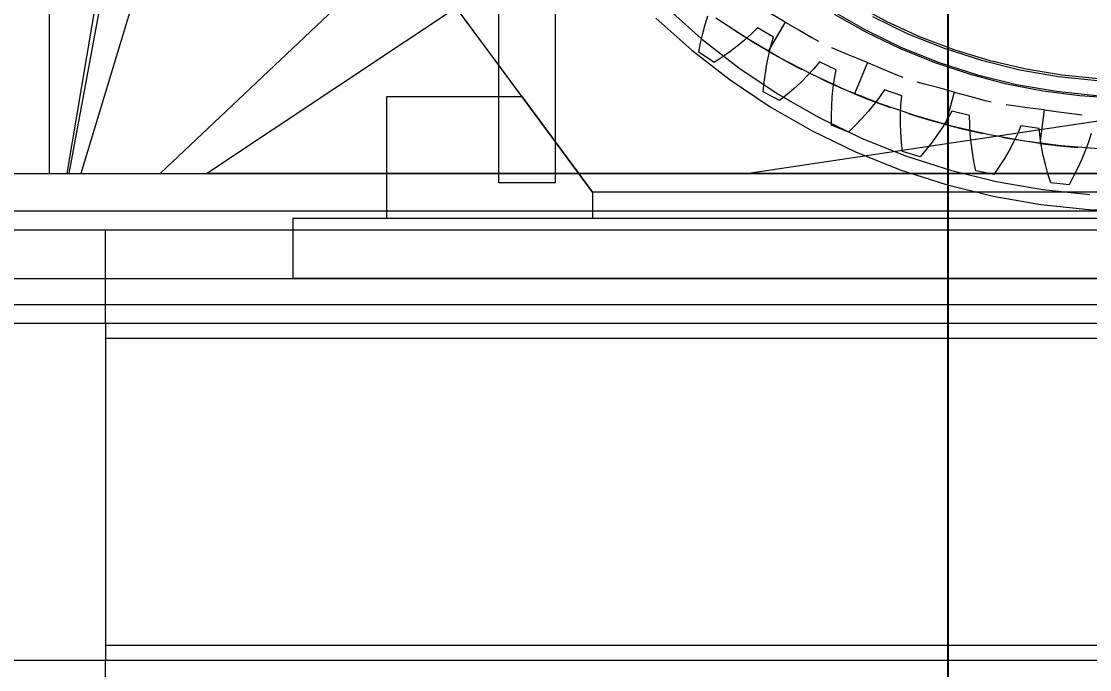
# Model space of a CAD drawing. Header units: millimetres. Extents: x -191664 to 191490, y -197311 to 10263.
# Drawn here: x 180 to 750, y -104145 to -103799 of the extents above; entities that cross this region are included whole.
import ezdxf

# ---------------------------------------------------------------- set-up
doc = ezdxf.new("R2010")
doc.units = ezdxf.units.MM
for name, color, linetype, lineweight in [('COTAS_O', 1, 'Continuous', 0), ('COTAS_R', 1, 'Continuous', 0), ('DET_briquetadora_lateral', 7, 'Continuous', 0), ('R15_COTAS_TRANSPORTE_P', 1, 'Continuous', 0)]:
    doc.layers.add(name, color=color, linetype=linetype, lineweight=lineweight)
doc.dimstyles.new('PLANTA_20', dxfattribs={"dimtxt": 50, "dimasz": 30, "dimexe": 30, "dimexo": 16, "dimgap": 20, "dimtad": 1, "dimtih": 1, "dimtoh": 1, "dimdec": 1, "dimzin": 0, "dimdsep": 46, "dimcen": 0.09, "dimadec": 0, "dimazin": 0, "dimtfac": 1, "dimtdec": 4, "dimtofl": 0, "dimtmove": 0, "dimatfit": 3, "dimfxl": 1, "dimtolj": 1, "dimtzin": 0, "dimarcsym": 0})

# ---------------------------------------------------------------- blocks, each defined once
blk = doc.blocks.new('*D76')
at = {"layer": 'COTAS_O', "color": 0, "lineweight": -2, "transparency": 16777216}
for p, q in [((91, -102900), (705, -102900)), ((675, -105170), (675, -102930)), ((91, -105200), (705, -105200))]:
    blk.add_line(p, q, dxfattribs=at)
at = {"layer": 'COTAS_O', "color": 0, "transparency": 16777216}
for points in [[(670, -102930), (680, -102930), (675, -102900)], [(670, -105170), (680, -105170), (675, -105200)]]:
    blk.add_solid(points, dxfattribs=at)
at = {"layer": 'Defpoints', "color": 0, "transparency": 16777216}
for p in [(75, -102900), (675, -102900), (75, -105200)]:
    blk.add_point(p, dxfattribs=at)
blk = doc.blocks.new('*D77')
at = {"layer": 'COTAS_R', "color": 0, "lineweight": -2, "transparency": 16777216}
for p, q in [((91, -102532.75), (1205, -102532.75)), ((1175, -105170), (1175, -102562.75)), ((91, -105200), (1205, -105200))]:
    blk.add_line(p, q, dxfattribs=at)
at = {"layer": 'COTAS_R', "color": 0, "transparency": 16777216}
for points in [[(1170, -102562.75), (1180, -102562.75), (1175, -102532.75)], [(1170, -105170), (1180, -105170), (1175, -105200)]]:
    blk.add_solid(points, dxfattribs=at)
at = {"layer": 'Defpoints', "color": 0, "transparency": 16777216}
for p in [(75, -102532.75), (1175, -102532.75), (75, -105200)]:
    blk.add_point(p, dxfattribs=at)
blk = doc.blocks.new('*D131')
at = {"layer": 'Defpoints', "color": 0, "transparency": 16777216}
for p in [(1100, -183968.15), (1139.8, -184162.66), (1104.62, -184212), (1304.62, -184212), (1304.62, -184212)]:
    blk.add_point(p, dxfattribs=at)
at = {"layer": 'R15_COTAS_TRANSPORTE_P', "color": 0, "lineweight": -2, "transparency": 16777216}
blk.add_arc((1304.62, -184212), 172.05, 140.0034, 169.9966, dxfattribs=at)
at = {"layer": 'R15_COTAS_TRANSPORTE_P', "color": 0, "transparency": 16777216}
for points in [[(1169.28, -184097.88), (1176.35, -184104.95), (1194.03, -184080.2)], [(1140.17, -184182.55), (1130.2, -184181.68), (1132.57, -184212)]]:
    blk.add_solid(points, dxfattribs=at)
blk = doc.blocks.new('*D132')
at = {"layer": 'Defpoints', "color": 0, "transparency": 16777216}
for p in [(-500, -194490), (-500, -194490), (500, -194490), (203.29, -194656.68), (439.69, -194832.02)]:
    blk.add_point(p, dxfattribs=at)
at = {"layer": 'R15_COTAS_TRANSPORTE_P', "color": 0, "lineweight": -2, "transparency": 16777216}
blk.add_arc((-500, -194490), 722.77, 342.37834, 357.62166, dxfattribs=at)
at = {"layer": 'R15_COTAS_TRANSPORTE_P', "color": 0, "transparency": 16777216}
for points in [[(217.15, -194519.89), (227.15, -194520.1), (222.77, -194490)], [(193.59, -194710.42), (184.12, -194707.19), (179.18, -194737.2)]]:
    blk.add_solid(points, dxfattribs=at)
blk = doc.blocks.new('*D133')
at = {"layer": 'Defpoints', "color": 0, "transparency": 16777216}
for p in [(439.69, -194147.98), (217.89, -194406.09), (-500, -194490), (-500, -194490), (500, -194490)]:
    blk.add_point(p, dxfattribs=at)
at = {"layer": 'R15_COTAS_TRANSPORTE_P', "color": 0, "lineweight": -2, "transparency": 16777216}
blk.add_arc((-500, -194490), 722.77, 2.37834, 17.62166, dxfattribs=at)
at = {"layer": 'R15_COTAS_TRANSPORTE_P', "color": 0, "transparency": 16777216}
for points in [[(184.12, -194272.81), (193.59, -194269.58), (179.18, -194242.8)], [(227.15, -194459.9), (217.15, -194460.11), (222.77, -194490)]]:
    blk.add_solid(points, dxfattribs=at)

msp = doc.modelspace()

# ---------------------------------------------------------------- linework, layer by layer
at = {"layer": 'DET_briquetadora_lateral', "color": 9, "true_color": 0xb9c3c2}
for p, q in [((195, -103020), (195, -103880)), ((275, -103460), (204.41, -103880)), ((275, -103505), (205.39, -103880)), ((275, -103671), (211.91, -103880)), ((475, -103671), (254.17, -103880)), ((279, -103880), (555, -103696)), ((1795, -103696), (568.33, -103880)), ((524.39, -103791.23), (543.19, -103808.05)), ((642.31, -103799.06), (625, -103789.81)), ((518.86, -103797), (538.07, -103814.19)), ((545.12, -103800.43), (546.56, -103795.71)), ((567.51, -103807.88), (550.92, -103796.94)), ((587.88, -103799.11), (578.88, -103814.7)), ((587.88, -103799.11), (579.98, -103794.55)), ((587.88, -103799.11), (595.77, -103803.67)), ((631.61, -103804.85), (614.3, -103795.09)), ((660.19, -103807.16), (642.31, -103799.06)), ((543.84, -103805.27), (545.12, -103800.43)), ((564.83, -103806.19), (561.41, -103804)), ((573.18, -103802.13), (569.75, -103805.52)), ((581.63, -103807.19), (573.18, -103802.13)), ((595.77, -103803.67), (602.09, -103807.32)), ((649.52, -103813.47), (631.61, -103804.85)), ((541.74, -103815.22), (542.72, -103810.2)), ((542.72, -103810.2), (543.84, -103805.27)), ((543.19, -103808.05), (563.12, -103823.51)), ((566.12, -103808.78), (562.31, -103811.92)), ((571.04, -103810.05), (564.83, -103806.19)), ((569.75, -103805.52), (566.12, -103808.78)), ((584.64, -103817.96), (567.51, -103807.88)), ((578.88, -103814.7), (571.04, -103810.05)), ((580.26, -103811.82), (581.63, -103807.19)), ((602.09, -103807.32), (605.61, -103809.35)), ((678.57, -103814.08), (660.19, -103807.16)), ((538.07, -103814.19), (558.44, -103830)), ((549.94, -103820.7), (541.74, -103815.22)), ((558.33, -103814.95), (554.21, -103817.87)), ((562.31, -103811.92), (558.33, -103814.95)), ((578.88, -103814.7), (586.82, -103819.16)), ((579.1, -103816.56), (580.26, -103811.82)), ((616.61, -103814.48), (612.87, -103812.93)), ((623.36, -103817.28), (616.61, -103814.48)), ((667.94, -103820.93), (649.52, -103813.47)), ((697.35, -103819.78), (678.57, -103814.08)), ((554.21, -103817.87), (549.94, -103820.7)), ((577.33, -103826.33), (578.13, -103821.4)), ((578.13, -103821.4), (579.1, -103816.56)), ((602.26, -103827.16), (584.64, -103817.96)), ((586.82, -103819.16), (593.27, -103822.61)), ((606.22, -103820.34), (603.14, -103824.05)), ((615.12, -103824.55), (606.22, -103820.34)), ((631.78, -103820.76), (623.36, -103817.28)), ((631.78, -103820.76), (624.89, -103837.39)), ((631.78, -103820.76), (640.2, -103824.25)), ((686.8, -103827.19), (667.94, -103820.93)), ((716.47, -103824.24), (697.35, -103819.78)), ((563.12, -103823.51), (584.07, -103837.56)), ((576.69, -103831.35), (577.33, -103826.33)), ((593.27, -103822.61), (596.87, -103824.47)), ((599.84, -103827.65), (596.36, -103831.14)), ((603.14, -103824.05), (599.84, -103827.65)), ((620.31, -103835.46), (602.26, -103827.16)), ((614.21, -103829.28), (615.12, -103824.55)), ((640.2, -103824.25), (646.95, -103827.04)), ((646.95, -103827.04), (650.7, -103828.6)), ((706.02, -103832.23), (686.8, -103827.19)), ((735.84, -103827.43), (716.47, -103824.24)), ((755.38, -103829.36), (735.84, -103827.43)), ((558.44, -103830), (579.85, -103844.35)), ((576.21, -103836.44), (576.69, -103831.35)), ((596.36, -103831.14), (592.7, -103834.55)), ((609.86, -103830.79), (606.18, -103829.06)), ((616.51, -103833.81), (609.86, -103830.79)), ((613.52, -103834.11), (614.21, -103829.28)), ((662.28, -103832.25), (658.36, -103831.2)), ((669.34, -103834.14), (662.28, -103832.25)), ((725.52, -103836.03), (706.02, -103832.23)), ((584.91, -103841.09), (576.21, -103836.44)), ((584.07, -103837.56), (605.95, -103850.1)), ((588.88, -103837.86), (584.91, -103841.09)), ((592.7, -103834.55), (588.88, -103837.86)), ((612.72, -103844.02), (613.03, -103839.03)), ((613.03, -103839.03), (613.52, -103834.11)), ((624.89, -103837.39), (616.51, -103833.81)), ((638.77, -103842.83), (620.31, -103835.46)), ((624.89, -103837.39), (633.35, -103840.78)), ((638.18, -103839.21), (635.25, -103843.12)), ((640.88, -103835.22), (638.18, -103839.21)), ((650.16, -103838.54), (640.88, -103835.22)), ((649.71, -103843.34), (650.16, -103838.54)), ((678.14, -103836.5), (669.34, -103834.14)), ((678.14, -103836.5), (673.48, -103853.88)), ((678.14, -103836.5), (686.94, -103838.86)), ((686.94, -103838.86), (694, -103840.75)), ((745.23, -103838.57), (725.52, -103836.03)), ((765.06, -103839.84), (745.23, -103838.57)), ((579.85, -103844.35), (602.22, -103857.18)), ((612.58, -103849.07), (612.72, -103844.02)), ((635.25, -103843.12), (632.13, -103846.94)), ((633.35, -103840.78), (640.19, -103843.36)), ((657.57, -103849.26), (638.77, -103842.83)), ((640.19, -103843.36), (644.01, -103844.73)), ((649.5, -103848.21), (649.71, -103843.34)), ((694, -103840.75), (697.91, -103841.8)), ((709.87, -103843.91), (705.85, -103843.38)), ((717.12, -103844.86), (709.87, -103843.91)), ((726.15, -103846.05), (717.12, -103844.86)), ((605.95, -103850.1), (628.65, -103861.1)), ((612.6, -103854.19), (612.58, -103849.07)), ((628.82, -103850.69), (625.34, -103854.36)), ((632.13, -103846.94), (628.82, -103850.69)), ((649.49, -103853.15), (649.5, -103848.21)), ((657.71, -103849.3), (653.84, -103848.07)), ((676.68, -103854.73), (657.57, -103849.26)), ((664.7, -103851.42), (657.71, -103849.3)), ((676.84, -103846.63), (674.54, -103850.87)), ((686.39, -103849.02), (676.84, -103846.63)), ((686.42, -103853.84), (686.39, -103849.02)), ((726.15, -103846.05), (723.8, -103863.89)), ((726.15, -103846.05), (735.18, -103847.24)), ((735.18, -103847.24), (742.43, -103848.19)), ((742.43, -103848.19), (746.45, -103848.72)), ((621.71, -103857.96), (612.6, -103854.19)), ((625.34, -103854.36), (621.71, -103857.96)), ((649.67, -103858.15), (649.49, -103853.15)), ((673.48, -103853.88), (664.7, -103851.42)), ((672.01, -103855.04), (669.27, -103859.15)), ((674.54, -103850.87), (672.01, -103855.04)), ((673.48, -103853.88), (682.31, -103856.14)), ((696.04, -103859.22), (676.68, -103854.73)), ((682.31, -103856.14), (689.43, -103857.8)), ((686.68, -103858.72), (686.42, -103853.84)), ((713.73, -103854.46), (711.86, -103858.91)), ((723.48, -103855.91), (713.73, -103854.46)), ((723.98, -103860.7), (723.48, -103855.91)), ((602.22, -103857.18), (625.42, -103868.42)), ((628.65, -103861.1), (652.06, -103870.49)), ((650.02, -103863.19), (649.67, -103858.15)), ((669.27, -103859.15), (666.35, -103863.21)), ((687.16, -103863.63), (686.68, -103858.72)), ((689.43, -103857.8), (693.39, -103858.67)), ((715.6, -103862.73), (696.04, -103859.22)), ((707.57, -103861.41), (703.57, -103860.69)), ((714.78, -103862.6), (707.57, -103861.41)), ((711.86, -103858.91), (709.75, -103863.31)), ((724.72, -103865.53), (723.98, -103860.7)), ((751.22, -103858.64), (749.8, -103863.25)), ((650.55, -103868.28), (650.02, -103863.19)), ((663.25, -103867.2), (659.98, -103871.14)), ((666.35, -103863.21), (663.25, -103867.2)), ((687.83, -103868.59), (687.16, -103863.63)), ((707.43, -103867.67), (704.92, -103871.99)), ((709.75, -103863.31), (707.43, -103867.67)), ((723.8, -103863.89), (714.78, -103862.6)), ((735.32, -103865.24), (715.6, -103862.73)), ((723.8, -103863.89), (732.85, -103864.98)), ((725.67, -103870.37), (724.72, -103865.53)), ((732.85, -103864.98), (740.12, -103865.7)), ((755.13, -103866.75), (735.32, -103865.24)), ((740.12, -103865.7), (744.17, -103866.04)), ((748.13, -103867.83), (746.25, -103872.4)), ((749.8, -103863.25), (748.13, -103867.83)), ((625.42, -103868.42), (649.35, -103878.01)), ((659.98, -103871.14), (650.55, -103868.28)), ((652.06, -103870.49), (676.07, -103878.22)), ((688.67, -103873.57), (687.83, -103868.59)), ((704.92, -103871.99), (702.23, -103876.27)), ((726.82, -103875.24), (725.67, -103870.37)), ((746.25, -103872.4), (744.17, -103876.94)), ((649.35, -103878.01), (673.89, -103885.92)), ((676.07, -103878.22), (700.56, -103884.26)), ((689.7, -103878.58), (688.67, -103873.57)), ((699.37, -103880.51), (689.7, -103878.58)), ((702.23, -103876.27), (699.37, -103880.51)), ((728.16, -103880.11), (726.82, -103875.24)), ((744.17, -103876.94), (741.91, -103881.47)), ((195, -103880), (204.41, -103880)), ((195, -103880), (2155, -103880)), ((204.41, -103880), (205.39, -103880)), ((205.39, -103880), (211.91, -103880)), ((211.91, -103880), (254.17, -103880)), ((254.17, -103880), (279, -103880)), ((279, -103880), (1781.67, -103880)), ((568.33, -103880), (279, -103880)), ((2071, -103880), (568.33, -103880)), ((700.56, -103884.26), (725.41, -103888.59)), ((729.66, -103885), (728.16, -103880.11)), ((741.91, -103881.47), (739.48, -103885.97)), ((673.89, -103885.92), (698.92, -103892.09)), ((725.41, -103888.59), (750.5, -103891.17)), ((739.48, -103885.97), (729.66, -103885)), ((698.92, -103892.09), (724.32, -103896.51)), ((724.32, -103896.51), (749.96, -103899.15)), ((749.96, -103899.15), (775.73, -103900))]:
    msp.add_line(p, q, dxfattribs=at)
at = {"layer": 'DET_briquetadora_lateral', "color": 117, "true_color": 0x28865c}
for p, q in [((435, -103822.14), (435, -103620.93)), ((435, -103885), (435, -103620.93)), ((465, -103636.11), (465, -103862.86)), ((465, -103636.11), (465, -103885)), ((435, -103822.14), (345, -103700)), ((485, -103890), (345, -103700)), ((435, -103885), (435, -103822.14)), ((465, -103862.86), (435, -103822.14)), ((447.42, -103839), (375, -103839)), ((375, -103839), (375, -103904)), ((447.42, -103839), (485, -103890)), ((485, -103890), (465, -103862.86)), ((465, -103862.86), (465, -103885)), ((465, -103885), (435, -103885)), ((1085, -103890), (485, -103890)), ((485, -103890), (485, -103904)), ((1305, -103904), (325, -103904)), ((325, -103904), (325, -103936)), ((485, -103904), (375, -103904)), ((1305, -103936), (325, -103936))]:
    msp.add_line(p, q, dxfattribs=at)
at = {"layer": 'DET_briquetadora_lateral', "color": 117, "true_color": 0x376c5b}
for p, q in [((612.03, -103792.53), (630.7, -103803.24)), ((634.44, -103796.16), (653.31, -103805.31)), ((630.7, -103803.24), (650.08, -103812.62)), ((653.31, -103805.31), (672.78, -103813.11)), ((650.08, -103812.62), (670.06, -103820.64)), ((672.78, -103813.11), (692.74, -103819.54)), ((670.06, -103820.64), (690.56, -103827.24)), ((692.74, -103819.54), (713.11, -103824.57)), ((690.56, -103827.24), (711.46, -103832.4)), ((713.11, -103824.57), (733.77, -103828.16)), ((711.46, -103832.4), (732.67, -103836.09)), ((733.77, -103828.16), (754.63, -103830.31)), ((732.67, -103836.09), (754.09, -103838.29))]:
    msp.add_line(p, q, dxfattribs=at)
at = {"layer": 'DET_briquetadora_lateral', "color": 251, "true_color": 0x53616b}
for p, q in [((75, -103880), (2275, -103880)), ((75, -103900), (2275, -103900)), ((75, -103910), (2275, -103910)), ((75, -103910), (225, -103910)), ((225, -103950), (225, -103910)), ((75, -103936), (2275, -103936)), ((75, -103950), (2275, -103950)), ((75, -103950), (225, -103950)), ((225, -103960), (225, -103950)), ((75, -103960), (2275, -103960)), ((75, -103960), (225, -103960)), ((225, -103960), (2125, -103960)), ((225, -103960), (225, -103968)), ((225, -103968), (2125, -103968)), ((225, -103968), (225, -104132)), ((225, -104132), (2125, -104132)), ((225, -104132), (225, -104140)), ((75, -104140), (2275, -104140)), ((75, -104140), (225, -104140)), ((225, -104150), (225, -104140)), ((225, -104140), (2125, -104140))]:
    msp.add_line(p, q, dxfattribs=at)

# ---------------------------------------------------------------- dimensions: what is measured, and where the dimension line sits
at = {"layer": 'COTAS_O'}
dim = msp.add_aligned_dim(p1=(75, -105200), p2=(75, -102900), distance=-600, text='<> O', dimstyle='PLANTA_20', dxfattribs=at)
dim.commit()
dim.dimension.update_dxf_attribs({"geometry": '*D76', "text_midpoint": (675, -104050)})
at = {"layer": 'COTAS_R'}
dim = msp.add_aligned_dim(p1=(75, -105200), p2=(75, -102532.75), distance=-1100, text='<> R', dimstyle='PLANTA_20', dxfattribs=at)
dim.commit()
dim.dimension.update_dxf_attribs({"geometry": '*D77', "text_midpoint": (1175, -103866.375)})
at = {"layer": 'R15_COTAS_TRANSPORTE_P'}
for base, line1, line2, picture, middle in [((217.89, -194406.09), ((-500, -194490), (500, -194490)), ((-500, -194490), (439.69, -194147.98)), '*D133', (191490.46, -33543.69)), ((203.29, -194656.68), ((-500, -194490), (500, -194490)), ((-500, -194490), (439.69, -194832.02)), '*D132', (-191664.11, -34001.98)), ((1139.8, -184162.66), ((1304.62, -184212), (1104.62, -184212)), ((1304.62, -184212), (1100, -183968.15)), '*D131', (-166426.35, -78863.51))]:
    dim = msp.add_angular_dim_2l(base=base, line1=line1, line2=line2, dimstyle='PLANTA_20', dxfattribs=at)
    dim.commit()
    dim.dimension.update_dxf_attribs({"geometry": picture, "text_midpoint": middle})

doc.saveas('drawing.dxf')
